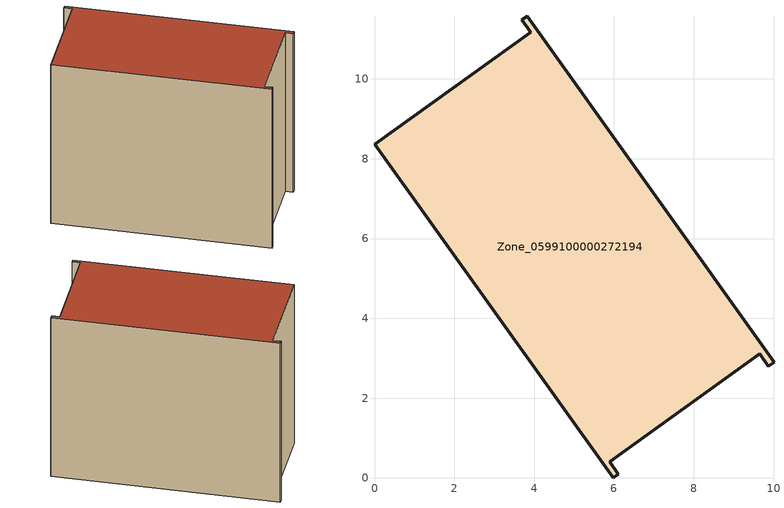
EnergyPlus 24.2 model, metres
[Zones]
Zone_0599100000272194
 floor ground (C_G): 6.11,0.1 5.98,0 0,8.37 3.92,11.17 3.69,11.48 3.83,11.58 10.01,2.9 9.87,2.8 9.65,3.11 5.89,0.41 z0
 wall outside (C_F): 5.98,0 6.11,0.1 5.89,0.41 9.65,3.11 9.87,2.8 10.01,2.9 3.83,11.58 3.69,11.48 3.92,11.17 0,8.37 5.98,0 z0:8.58
 roof outside (C_R): 3.83,11.58 3.69,11.48 3.92,11.17 0,8.37 5.98,0 6.11,0.1 5.89,0.41 9.65,3.11 9.87,2.8 10.01,2.9 z8.58
[BUILDING]
Pand.0599100000272194: North Axis=0; Terrain=City; Loads Convergence Tolerance Value=0.04; Temperature Convergence Tolerance Value=0.4; Solar Distribution=FullExterior; Maximum Number of Warmup Days=25; Minimum Number of Warmup Days=1
[Site:Location]
Rotterdam.The.Hague.AP_ZH_NLD Design_Conditions: Latitude=51.96; Longitude=4.45; Time Zone=1; Elevation=-4.5
[SITE:GROUNDTEMPERATURE:BUILDINGSURFACE]
18, 18, 18, 18, 18, 18, 18, 18, 18, 18, 18, 18
[MATERIAL] Thermal Absorptance=0.9; Solar Absorptance=0.7; Visible Absorptance=0.7
Name | Roughness | Thickness | Conductivity | Density | Specific Heat
G.TI.1975-1991 | MediumSmooth | 0.15 | 0.288461 | 540 | 1210
F.TI.1975-1991 | Rough | 0.3 | 0.230769 | 1920 | 840
R.TI.1975-1991 | MediumRough | 0.2 | 0.153846 | 1500 | 1000
[CONSTRUCTION]
C_G: G.TI.1975-1991
C_F: F.TI.1975-1991
C_R: R.TI.1975-1991
[ZONE]
Zone_0599100000272194: Type=1; Multiplier=1; Ceiling Height=Autocalculate; Volume=Autocalculate; Floor Area=autocalculate; Part of Total Floor Area=Yes
[ZONEINFILTRATION:DESIGNFLOWRATE]
Infil_Zone_0599100000272194: Zone or ZoneList or Space or SpaceList=Zone_0599100000272194; Schedule=AlwaysOn; Design Flow Rate Calculation Method=Flow/Area; Flow Rate per Floor Area=0.003; Constant Term Coefficient=1; Temperature Term Coefficient=0; Velocity Term Coefficient=0; Velocity Squared Term Coefficient=0
[HVACTEMPLATE:ZONE:IDEALLOADSAIRSYSTEM]
Zone_0599100000272194: Maximum Heating Supply Air Temperature=50; Minimum Cooling Supply Air Temperature=13; Maximum Heating Supply Air Humidity Ratio=0.0156; Minimum Cooling Supply Air Humidity Ratio=0.0077; Heating Limit=NoLimit; Cooling Limit=NoLimit; Dehumidification Control Type=ConstantSensibleHeatRatio; Cooling Sensible Heat Ratio=0.7; Dehumidification Setpoint=60; Humidification Control Type=None; Humidification Setpoint=30; Outdoor Air Method=None; Outdoor Air Flow Rate per Person=0.00944; Outdoor Air Flow Rate per Zone Floor Area=0; Outdoor Air Flow Rate per Zone=0; Demand Controlled Ventilation Type=None; Outdoor Air Economizer Type=NoEconomizer; Heat Recovery Type=None; Sensible Heat Recovery Effectiveness=0.7; Latent Heat Recovery Effectiveness=0.65
[ZONECONTROL:THERMOSTAT]
ThermostatControl_Zone_0599100000272194: Zone or ZoneList=Zone_0599100000272194; Control Type Schedule=DualSetpointControlType; Control 1=Thermostat_Zone_0599100000272194; Temperature Difference Between Cutout And Setpoint=0
[THERMOSTATSETPOINT:DUALSETPOINT]
Thermostat_Zone_0599100000272194: Heating Setpoint Temperature Schedule=HeatingSetpoint_Zone_0599100000272194; Cooling Setpoint Temperature Schedule=CoolingSetpoint_Zone_0599100000272194
[SCHEDULE:COMPACT]
HeatingSetpoint_Zone_0599100000272194: Through: 12/31, For: AllDays, Until: 24:00, 21
CoolingSetpoint_Zone_0599100000272194: Through: 12/31, For: AllDays, Until: 24:00, 24
DualSetpointControlType: Through: 12/31, For: AllDays, Until: 24:00, 4
AlwaysOn: Through: 12/31, For: AllDays, Until: 24:00, 1
